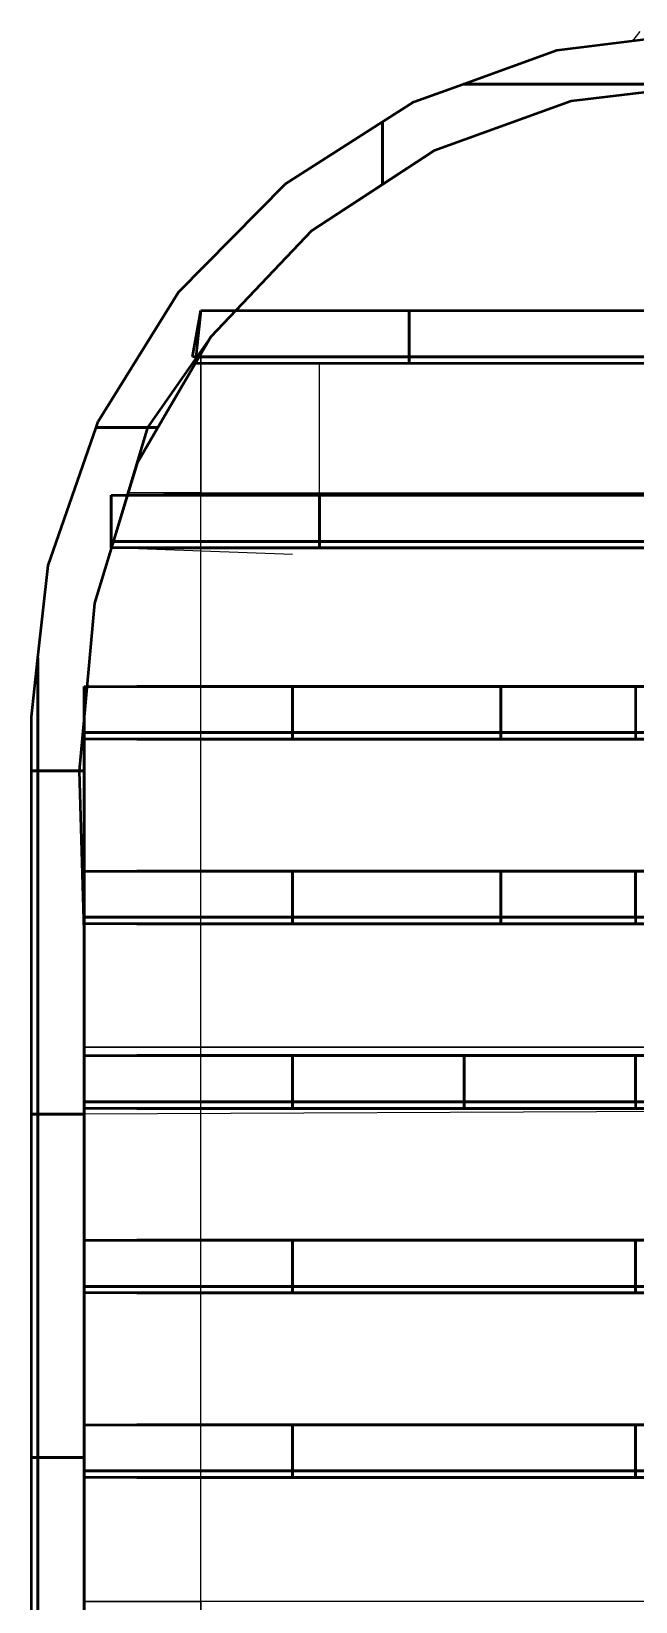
# Model space of a CAD drawing. Header units: metres. Extents: x 23.8 to 32, y 5.2 to 18.7.
# Drawn here: x 23.78 to 26.65, y 10.72 to 18.17 of the extents above; entities that cross this region are included whole.
import ezdxf

# ---------------------------------------------------------------- set-up
doc = ezdxf.new("R2010")
doc.units = ezdxf.units.M
doc.header["$MEASUREMENT"] = 0
doc.header["$XCLIPFRAME"] = 2
doc.layers.get('0').update_dxf_attribs({"color": 18})
doc.layers.add('Metal cu aspect de lemn', color=249, linetype='Continuous')
doc.layers.add('Panou solar', color=154, linetype='Continuous')
doc.layers.add('Structura principala', color=18, linetype='Continuous', lineweight=50)
picture_1 = doc.add_image_def('image2.png', size_in_pixel=(544, 542))
picture_2 = doc.add_image_def('image1.jpg', size_in_pixel=(1600, 800))

msp = doc.modelspace()

# ---------------------------------------------------------------- linework, layer by layer
for p, q in [((25.1494, 15.968), (25.1494, 16.5935)), ((25.0208, 15.687), (24.161, 15.718)), ((24.161, 15.718), (30.1492, 15.718)), ((25.0208, 14.8115), (24.0323, 14.8115)), ((25.0208, 14.8115), (30.5084, 14.8115)), ((25.0208, 13.936), (30.5397, 13.936)), ((30.5084, 13.0605), (24.0323, 13.0335)), ((25.8348, 13.0605), (30.5084, 13.0605)), ((30.5084, 12.185), (24.0323, 12.185)), ((30.5084, 11.3095), (24.0323, 11.3095))]:
    msp.add_line(p, q)
at = {"layer": 'Metal cu aspect de lemn'}
for p, q in [((30.411, 15.968), (24.411, 15.968)), ((30.2823, 15.0615), (24.2823, 15.0615)), ((30.2823, 14.186), (24.2823, 14.186)), ((30.2823, 13.3105), (24.2823, 13.3105)), ((30.2823, 12.435), (24.2823, 12.435)), ((30.2823, 11.5595), (24.2823, 11.5595))]:
    msp.add_line(p, q, dxfattribs=at)
at = {"layer": 'Panou solar'}
for p in [(26.6683, 18.1678), (26.9918, 18.1675)]:
    msp.add_line(p, (26.6336, 18.1229), dxfattribs=at)
at = {"layer": 'Structura principala'}
for p, q in [((26.6878, 17.8777), (26.3434, 17.8376)), ((26.3434, 17.8376), (25.6912, 17.6013)), ((25.6912, 17.6013), (25.1108, 17.2216)), ((25.1108, 17.2216), (24.7511, 16.843)), ((24.5857, 16.8435), (24.56, 16.5935)), ((24.5857, 16.8435), (24.8357, 16.8435)), ((24.7511, 16.843), (24.6331, 16.7188)), ((24.6331, 16.7188), (24.3332, 16.2897)), ((24.8357, 16.5935), (24.5857, 16.5935)), ((24.3332, 16.2897), (24.1823, 15.7879)), ((24.161, 15.968), (24.411, 15.968)), ((24.161, 15.968), (24.161, 15.718)), ((30.411, 15.968), (24.411, 15.968)), ((30.411, 15.968), (24.411, 15.968)), ((24.411, 15.968), (30.411, 15.968)), ((24.1823, 15.7879), (24.081, 15.4563)), ((24.411, 15.718), (24.161, 15.718)), ((24.411, 15.718), (30.411, 15.718)), ((24.081, 15.4563), (24.0323, 14.9178)), ((24.0323, 15.0615), (24.2823, 15.0615)), ((24.0323, 15.0615), (24.0323, 14.8115)), ((30.2823, 15.0615), (24.2823, 15.0615)), ((30.2823, 15.0615), (24.2823, 15.0615)), ((24.2823, 15.0615), (30.2823, 15.0615)), ((25.0208, 15.0615), (25.2708, 15.0615)), ((25.0208, 15.0615), (25.0208, 14.8115)), ((23.7823, 5.4178), (23.7823, 14.9178)), ((24.0323, 14.9178), (24.0091, 14.6616)), ((24.0323, 5.4178), (24.0323, 14.9178)), ((24.0323, 10.4227), (24.0323, 14.9178)), ((24.2823, 14.8115), (24.0323, 14.8115)), ((24.0323, 5.4178), (24.0323, 14.7928)), ((24.2823, 14.8115), (30.2823, 14.8115)), ((25.2708, 14.8115), (25.0208, 14.8115)), ((24.0091, 14.6616), (24.0323, 13.8475)), ((24.0323, 14.186), (24.2823, 14.186)), ((24.0323, 14.186), (24.0323, 13.936)), ((30.2823, 14.186), (24.2823, 14.186)), ((30.2823, 14.186), (24.2823, 14.186)), ((24.2823, 14.186), (30.2823, 14.186)), ((25.0208, 14.186), (25.2708, 14.186)), ((25.0208, 14.186), (25.0208, 13.936)), ((24.2823, 13.936), (24.0323, 13.936)), ((24.2823, 13.936), (30.2823, 13.936)), ((25.2708, 13.936), (25.0208, 13.936)), ((24.0323, 13.3105), (24.2823, 13.3105)), ((24.0323, 13.3105), (24.0323, 13.0605)), ((30.2823, 13.3105), (24.2823, 13.3105)), ((30.2823, 13.3105), (24.2823, 13.3105)), ((24.2823, 13.3105), (30.2823, 13.3105)), ((25.8348, 13.3105), (26.0848, 13.3105)), ((25.8348, 13.3105), (25.8348, 13.0605)), ((24.2823, 13.0605), (24.0323, 13.0605)), ((24.2823, 13.0605), (30.2823, 13.0605)), ((26.0848, 13.0605), (25.8348, 13.0605)), ((24.0323, 12.435), (24.2823, 12.435)), ((24.0323, 12.435), (24.0323, 12.185)), ((30.2823, 12.435), (24.2823, 12.435)), ((30.2823, 12.435), (24.2823, 12.435)), ((24.2823, 12.435), (30.2823, 12.435)), ((24.2823, 12.185), (24.0323, 12.185)), ((24.2823, 12.185), (30.2823, 12.185)), ((24.0323, 11.5595), (24.2823, 11.5595)), ((24.0323, 11.5595), (24.0323, 11.3095)), ((30.2823, 11.5595), (24.2823, 11.5595)), ((30.2823, 11.5595), (24.2823, 11.5595)), ((24.2823, 11.5595), (30.2823, 11.5595)), ((24.2823, 11.3095), (24.0323, 11.3095)), ((24.2823, 11.3095), (30.2823, 11.3095))]:
    msp.add_line(p, q, dxfattribs=at)

# ---------------------------------------------------------------- pictures from other files: only their frames are drawn
image = msp.add_image(picture_2, insert=(24.5857, 15.9797), size_in_units=(5.2584, 2.6292))
image.set_boundary_path([(-0.5, 599.34), (-0.5, 799.5), (1599.5, 799.5), (1599.5, 209.8), (743.95, 209.8), (534.32, 234.195), (335.89, 306.083), (159.28, 421.62), (13.917, 574.626), (-0.5, 599.34)])
image = msp.add_image(picture_2, insert=(19.3273, 15.9797), size_in_units=(5.2584, 2.6292))
image.set_boundary_path([(1494.58, 799.5), (1599.5, 799.5), (1599.5, 599.34), (1507.58, 756.926), (1494.58, 799.5)])
image = msp.add_image(picture_2, insert=(19.3273, 13.3505), size_in_units=(5.2584, 2.6292))
image.set_boundary_path([(1431.124, 799.5), (1599.5, 799.5), (1599.5, -0.5), (1494.58, -0.5), (1445.95, 158.774), (1431.124, 322.625), (1431.124, 799.5)])
image = msp.add_image(picture_2, insert=(24.5857, 13.3505), size_in_units=(5.2584, 2.6292))
image.dxf.flags = 7
image = msp.add_image(picture_2, insert=(19.3273, 10.7213), size_in_units=(5.2584, 2.6292))
image.set_boundary_path([(1431.124, 799.5), (1599.5, 799.5), (1599.5, -0.5), (1431.124, -0.5), (1431.124, 799.5)])
image = msp.add_image(picture_2, insert=(24.5857, 10.7213), size_in_units=(5.2584, 2.6292))
image.dxf.flags = 7
image = msp.add_image(picture_2, insert=(19.3273, 8.0921), size_in_units=(5.2584, 2.6292))
image.set_boundary_path([(1599.5, 221.91), (1599.5, -0.5), (1431.124, -0.5), (1431.124, 90.36), (1599.5, 221.91)])
image = msp.add_image(picture_2, insert=(24.5857, 8.0921), size_in_units=(5.2584, 2.6292))
image.set_boundary_path([(740.13, 799.5), (1599.5, 799.5), (1599.5, -0.5), (-0.5, -0.5), (-0.5, 221.91), (165.295, 351.444), (740.13, 799.5)])
image = msp.add_image(picture_1, insert=(27.0818, 17.9178), size_in_units=(1.6341, 1.6281), rotation=180, dxfattribs=dict(at, fade=39))
image.dxf.v_pixel = (2e-17, 0.00300387)
image.set_boundary_path([(-0.5, 458.274), (-0.5, 541.5), (15.974, 541.5), (416.115, 541.5), (267.98, 488.03), (29.45, 458.36), (15.974, 458.274), (-0.5, 458.274)])
image = msp.add_image(picture_1, insert=(27.0818, 16.2897), size_in_units=(1.6341, 1.6281), rotation=180, dxfattribs=dict(at, fade=39))
image.dxf.v_pixel = (2e-17, 0.00300387)
image.set_boundary_path([(543.5, 157.88), (543.5, 59.25), (494.064, 27.635), (416.115, -0.5), (-0.5, -0.5), (15.974, -0.5), (245.33, 26.19), (462.426, 104.844), (543.5, 157.88)])
image = msp.add_image(picture_1, insert=(25.4477, 16.2897), size_in_units=(1.6341, 1.6281), rotation=180, dxfattribs=dict(at, fade=39))
image.dxf.v_pixel = (2e-17, 0.00300387)
image.set_boundary_path([(354.02, 541.5), (451.64, 541.5), (448.43, 532.25), (321.456, 328.16), (152.555, 157.14), (-0.5, 59.25), (-0.5, 157.88), (111.66, 231.25), (270.694, 398.65), (354.02, 541.5)])
image = msp.add_image(picture_1, insert=(25.5742, 18.2589), size_in_units=(1.6341, 1.6281), rotation=-90, dxfattribs=dict(at, fade=39))
image.dxf.v_pixel = (-0.00300387, -7e-17)
image.set_boundary_path([(470.685, 541.5), (543.5, 541.5), (543.5, 199.57), (470.685, 212.433), (470.685, 541.5)])
image = msp.add_image(picture_1, insert=(27.2023, 18.2589), size_in_units=(1.6341, 1.6281), rotation=-90, dxfattribs=dict(at, fade=39))
image.dxf.v_pixel = (-0.00300387, -7e-17)
image.set_boundary_path([(470.685, 541.5), (543.5, 541.5), (543.5, -0.5), (470.685, -0.5), (470.685, 541.5)])
image = msp.add_image(picture_1, insert=(25.5742, 16.6248), size_in_units=(1.6341, 1.6281), rotation=-90, dxfattribs=dict(at, fade=39))
image.dxf.v_pixel = (-0.00300387, -7e-17)
image.set_boundary_path([(9.91, 203.88), (-0.5, 205.03), (-0.5, 541.5), (9.91, 541.5), (9.91, 203.88)])
image = msp.add_image(picture_1, insert=(27.2023, 16.6248), size_in_units=(1.6341, 1.6281), rotation=-90, dxfattribs=dict(at, fade=39))
image.dxf.v_pixel = (-0.00300387, -7e-17)
image.set_boundary_path([(9.91, -0.5), (-0.5, -0.5), (-0.5, 541.5), (9.91, 541.5), (9.91, -0.5)])
image = msp.add_image(picture_1, insert=(25.4477, 14.6616), size_in_units=(1.6341, 1.6281), rotation=180, dxfattribs=dict(at, fade=39))
image.dxf.v_pixel = (2e-17, 0.00300387)
image.set_boundary_path([(470.685, 541.5), (543.5, 541.5), (543.5, 363.064), (527.21, 217.335), (451.64, -0.5), (354.02, -0.5), (387.037, 56.105), (454.465, 276.945), (470.685, 456.21), (470.685, 541.5)])
image = msp.add_image(picture_1, insert=(25.1494, 17.3834), size_in_units=(1.6341, 1.6281), rotation=-90, dxfattribs=dict(at, fade=39))
image.dxf.v_pixel = (-0.00300387, -7e-17)
image.set_boundary_path([(470.685, 541.5), (543.5, 541.5), (543.5, 212.433), (470.685, 212.433), (470.685, 541.5)])
image = msp.add_image(picture_1, insert=(26.7775, 17.3834), size_in_units=(1.6341, 1.6281), rotation=-90, dxfattribs=dict(at, fade=39))
image.dxf.v_pixel = (-0.00300387, -7e-17)
image.set_boundary_path([(470.685, 541.5), (543.5, 541.5), (543.5, -0.5), (470.685, -0.5), (470.685, 541.5)])
image = msp.add_image(picture_1, insert=(25.1494, 15.7493), size_in_units=(1.6341, 1.6281), rotation=-90, dxfattribs=dict(at, fade=39))
image.dxf.v_pixel = (-0.00300387, -7e-17)
image.set_boundary_path([(9.91, 212.433), (-0.5, 212.433), (-0.5, 541.5), (9.91, 541.5), (9.91, 212.433)])
image = msp.add_image(picture_1, insert=(26.7775, 15.7493), size_in_units=(1.6341, 1.6281), rotation=-90, dxfattribs=dict(at, fade=39))
image.dxf.v_pixel = (-0.00300387, -7e-17)
image.set_boundary_path([(9.91, -0.5), (-0.5, -0.5), (-0.5, 541.5), (9.91, 541.5), (9.91, -0.5)])
image = msp.add_image(picture_1, insert=(23.8136, 14.6616), size_in_units=(1.6341, 1.6281), rotation=180, dxfattribs=dict(at, fade=39))
image.dxf.v_pixel = (2e-17, 0.00300387)
image.set_boundary_path([(-0.5, 363.064), (-0.5, 541.5), (9.91, 541.5), (9.91, 456.21), (-0.5, 363.064)])
image = msp.add_image(picture_1, insert=(25.0208, 16.4769), size_in_units=(1.6341, 1.6281), rotation=-90, dxfattribs=dict(at, fade=39))
image.dxf.v_pixel = (-0.00300387, -7e-17)
image.set_boundary_path([(470.685, 541.5), (543.5, 541.5), (543.5, 212.433), (470.685, 212.433), (470.685, 541.5)])
image = msp.add_image(picture_1, insert=(26.0093, 16.4769), size_in_units=(1.6341, 1.6281), rotation=-90, dxfattribs=dict(at, fade=39))
image.dxf.v_pixel = (-0.00300387, -7e-17)
image.set_boundary_path([(470.685, 541.5), (543.5, 541.5), (543.5, 212.433), (470.685, 212.433), (470.685, 541.5)])
image = msp.add_image(picture_1, insert=(26.6489, 16.4769), size_in_units=(1.6341, 1.6281), rotation=-90, dxfattribs=dict(at, fade=39))
image.dxf.v_pixel = (-0.00300387, -7e-17)
image.set_boundary_path([(470.685, 541.5), (543.5, 541.5), (543.5, -0.5), (470.685, -0.5), (470.685, 541.5)])
image = msp.add_image(picture_1, insert=(27.6374, 16.4769), size_in_units=(1.6341, 1.6281), rotation=-90, dxfattribs=dict(at, fade=39))
image.dxf.v_pixel = (-0.00300387, -7e-17)
image.set_boundary_path([(470.685, 541.5), (543.5, 541.5), (543.5, -0.5), (470.685, -0.5), (470.685, 541.5)])
image = msp.add_image(picture_1, insert=(25.0208, 14.8428), size_in_units=(1.6341, 1.6281), rotation=-90, dxfattribs=dict(at, fade=39))
image.dxf.v_pixel = (-0.00300387, -7e-17)
image.set_boundary_path([(9.91, 212.433), (-0.5, 212.433), (-0.5, 541.5), (9.91, 541.5), (9.91, 212.433)])
image = msp.add_image(picture_1, insert=(26.0093, 14.8428), size_in_units=(1.6341, 1.6281), rotation=-90, dxfattribs=dict(at, fade=39))
image.dxf.v_pixel = (-0.00300387, -7e-17)
image.set_boundary_path([(9.91, 212.433), (-0.5, 212.433), (-0.5, 541.5), (9.91, 541.5), (9.91, 212.433)])
image = msp.add_image(picture_1, insert=(26.6489, 14.8428), size_in_units=(1.6341, 1.6281), rotation=-90, dxfattribs=dict(at, fade=39))
image.dxf.v_pixel = (-0.00300387, -7e-17)
image.set_boundary_path([(9.91, -0.5), (-0.5, -0.5), (-0.5, 541.5), (9.91, 541.5), (9.91, -0.5)])
image = msp.add_image(picture_1, insert=(27.6374, 14.8428), size_in_units=(1.6341, 1.6281), rotation=-90, dxfattribs=dict(at, fade=39))
image.dxf.v_pixel = (-0.00300387, -7e-17)
image.set_boundary_path([(9.91, -0.5), (-0.5, -0.5), (-0.5, 541.5), (9.91, 541.5), (9.91, -0.5)])
image = msp.add_image(picture_1, insert=(23.8136, 13.0335), size_in_units=(1.6341, 1.6281), rotation=180, dxfattribs=dict(at, fade=39))
image.dxf.v_pixel = (2e-17, 0.00300387)
image.set_boundary_path([(9.91, -0.5), (-0.5, -0.5), (-0.5, 541.5), (9.91, 541.5), (9.91, -0.5)])
image = msp.add_image(picture_1, insert=(25.4477, 13.0335), size_in_units=(1.6341, 1.6281), rotation=180, dxfattribs=dict(at, fade=39))
image.dxf.v_pixel = (2e-17, 0.00300387)
image.set_boundary_path([(470.685, 541.5), (543.5, 541.5), (543.5, -0.5), (470.685, -0.5), (470.685, 541.5)])
image = msp.add_image(picture_1, insert=(25.0208, 15.6014), size_in_units=(1.6341, 1.6281), rotation=-90, dxfattribs=dict(at, fade=39))
image.dxf.v_pixel = (-0.00300387, -7e-17)
image.set_boundary_path([(470.685, 541.5), (543.5, 541.5), (543.5, 212.433), (470.685, 212.433), (470.685, 541.5)])
image = msp.add_image(picture_1, insert=(26.0093, 15.6014), size_in_units=(1.6341, 1.6281), rotation=-90, dxfattribs=dict(at, fade=39))
image.dxf.v_pixel = (-0.00300387, -7e-17)
image.set_boundary_path([(470.685, 541.5), (543.5, 541.5), (543.5, 212.433), (470.685, 212.433), (470.685, 541.5)])
image = msp.add_image(picture_1, insert=(26.6489, 15.6014), size_in_units=(1.6341, 1.6281), rotation=-90, dxfattribs=dict(at, fade=39))
image.dxf.v_pixel = (-0.00300387, -7e-17)
image.set_boundary_path([(470.685, 541.5), (543.5, 541.5), (543.5, -0.5), (470.685, -0.5), (470.685, 541.5)])
image = msp.add_image(picture_1, insert=(27.6374, 15.6014), size_in_units=(1.6341, 1.6281), rotation=-90, dxfattribs=dict(at, fade=39))
image.dxf.v_pixel = (-0.00300387, -7e-17)
image.set_boundary_path([(470.685, 541.5), (543.5, 541.5), (543.5, -0.5), (470.685, -0.5), (470.685, 541.5)])
image = msp.add_image(picture_1, insert=(28.277, 15.6014), size_in_units=(1.6341, 1.6281), rotation=-90, dxfattribs=dict(at, fade=39))
image.dxf.v_pixel = (-0.00300387, -7e-17)
image.set_boundary_path([(470.685, 541.5), (543.5, 541.5), (543.5, -0.5), (470.685, -0.5), (470.685, 541.5)])
image = msp.add_image(picture_1, insert=(25.0208, 13.9673), size_in_units=(1.6341, 1.6281), rotation=-90, dxfattribs=dict(at, fade=39))
image.dxf.v_pixel = (-0.00300387, -7e-17)
image.set_boundary_path([(9.91, 212.433), (-0.5, 212.433), (-0.5, 541.5), (9.91, 541.5), (9.91, 212.433)])
image = msp.add_image(picture_1, insert=(26.0093, 13.9673), size_in_units=(1.6341, 1.6281), rotation=-90, dxfattribs=dict(at, fade=39))
image.dxf.v_pixel = (-0.00300387, -7e-17)
image.set_boundary_path([(9.91, 212.433), (-0.5, 212.433), (-0.5, 541.5), (9.91, 541.5), (9.91, 212.433)])
image = msp.add_image(picture_1, insert=(26.6489, 13.9673), size_in_units=(1.6341, 1.6281), rotation=-90, dxfattribs=dict(at, fade=39))
image.dxf.v_pixel = (-0.00300387, -7e-17)
image.set_boundary_path([(9.91, -0.5), (-0.5, -0.5), (-0.5, 541.5), (9.91, 541.5), (9.91, -0.5)])
image = msp.add_image(picture_1, insert=(27.6374, 13.9673), size_in_units=(1.6341, 1.6281), rotation=-90, dxfattribs=dict(at, fade=39))
image.dxf.v_pixel = (-0.00300387, -7e-17)
image.set_boundary_path([(9.91, -0.5), (-0.5, -0.5), (-0.5, 541.5), (9.91, 541.5), (9.91, -0.5)])
image = msp.add_image(picture_1, insert=(25.0208, 14.7259), size_in_units=(1.6341, 1.6281), rotation=-90, dxfattribs=dict(at, fade=39))
image.dxf.v_pixel = (-0.00300387, -7e-17)
image.set_boundary_path([(470.685, 541.5), (543.5, 541.5), (543.5, 212.433), (470.685, 212.433), (470.685, 541.5)])
image = msp.add_image(picture_1, insert=(26.6489, 14.7259), size_in_units=(1.6341, 1.6281), rotation=-90, dxfattribs=dict(at, fade=39))
image.dxf.v_pixel = (-0.00300387, -7e-17)
image.set_boundary_path([(470.685, 541.5), (543.5, 541.5), (543.5, -0.5), (470.685, -0.5), (470.685, 541.5)])
image = msp.add_image(picture_1, insert=(26.8233, 14.7259), size_in_units=(1.6341, 1.6281), rotation=-90, dxfattribs=dict(at, fade=39))
image.dxf.v_pixel = (-0.00300387, -7e-17)
image.set_boundary_path([(470.685, 541.5), (543.5, 541.5), (543.5, 212.433), (470.685, 212.433), (470.685, 541.5)])
image = msp.add_image(picture_1, insert=(28.277, 14.7259), size_in_units=(1.6341, 1.6281), rotation=-90, dxfattribs=dict(at, fade=39))
image.dxf.v_pixel = (-0.00300387, -7e-17)
image.set_boundary_path([(470.685, 541.5), (543.5, 541.5), (543.5, -0.5), (470.685, -0.5), (470.685, 541.5)])
image = msp.add_image(picture_1, insert=(23.8136, 11.4054), size_in_units=(1.6341, 1.6281), rotation=180, dxfattribs=dict(at, fade=39))
image.dxf.v_pixel = (2e-17, 0.00300387)
image.set_boundary_path([(9.91, -0.5), (-0.5, -0.5), (-0.5, 541.5), (9.91, 541.5), (9.91, -0.5)])
image = msp.add_image(picture_1, insert=(25.4477, 11.4054), size_in_units=(1.6341, 1.6281), rotation=180, dxfattribs=dict(at, fade=39))
image.dxf.v_pixel = (2e-17, 0.00300387)
image.set_boundary_path([(470.685, 541.5), (543.5, 541.5), (543.5, -0.5), (470.685, -0.5), (470.685, 541.5)])
image = msp.add_image(picture_1, insert=(25.0208, 13.0918), size_in_units=(1.6341, 1.6281), rotation=-90, dxfattribs=dict(at, fade=39))
image.dxf.v_pixel = (-0.00300387, -7e-17)
image.set_boundary_path([(9.91, 212.433), (-0.5, 212.433), (-0.5, 541.5), (9.91, 541.5), (9.91, 212.433)])
image = msp.add_image(picture_1, insert=(26.6489, 13.0918), size_in_units=(1.6341, 1.6281), rotation=-90, dxfattribs=dict(at, fade=39))
image.dxf.v_pixel = (-0.00300387, -7e-17)
image.set_boundary_path([(9.91, -0.5), (-0.5, -0.5), (-0.5, 541.5), (9.91, 541.5), (9.91, -0.5)])
image = msp.add_image(picture_1, insert=(26.8233, 13.0918), size_in_units=(1.6341, 1.6281), rotation=-90, dxfattribs=dict(at, fade=39))
image.dxf.v_pixel = (-0.00300387, -7e-17)
image.set_boundary_path([(9.91, 212.433), (-0.5, 212.433), (-0.5, 541.5), (9.91, 541.5), (9.91, 212.433)])
image = msp.add_image(picture_1, insert=(25.0208, 13.8504), size_in_units=(1.6341, 1.6281), rotation=-90, dxfattribs=dict(at, fade=39))
image.dxf.v_pixel = (-0.00300387, -7e-17)
image.set_boundary_path([(470.685, 541.5), (543.5, 541.5), (543.5, 212.433), (470.685, 212.433), (470.685, 541.5)])
image = msp.add_image(picture_1, insert=(26.6489, 13.8504), size_in_units=(1.6341, 1.6281), rotation=-90, dxfattribs=dict(at, fade=39))
image.dxf.v_pixel = (-0.00300387, -7e-17)
image.set_boundary_path([(470.685, 541.5), (543.5, 541.5), (543.5, -0.5), (470.685, -0.5), (470.685, 541.5)])
image = msp.add_image(picture_1, insert=(28.277, 13.8504), size_in_units=(1.6341, 1.6281), rotation=-90, dxfattribs=dict(at, fade=39))
image.dxf.v_pixel = (-0.00300387, -7e-17)
image.set_boundary_path([(470.685, 541.5), (543.5, 541.5), (543.5, -0.5), (470.685, -0.5), (470.685, 541.5)])
image = msp.add_image(picture_1, insert=(25.0208, 12.2163), size_in_units=(1.6341, 1.6281), rotation=-90, dxfattribs=dict(at, fade=39))
image.dxf.v_pixel = (-0.00300387, -7e-17)
image.set_boundary_path([(9.91, 212.433), (-0.5, 212.433), (-0.5, 541.5), (9.91, 541.5), (9.91, 212.433)])
image = msp.add_image(picture_1, insert=(26.6489, 12.2163), size_in_units=(1.6341, 1.6281), rotation=-90, dxfattribs=dict(at, fade=39))
image.dxf.v_pixel = (-0.00300387, -7e-17)
image.set_boundary_path([(9.91, -0.5), (-0.5, -0.5), (-0.5, 541.5), (9.91, 541.5), (9.91, -0.5)])
image = msp.add_image(picture_1, insert=(28.277, 12.2163), size_in_units=(1.6341, 1.6281), rotation=-90, dxfattribs=dict(at, fade=39))
image.dxf.v_pixel = (-0.00300387, -7e-17)
image.set_boundary_path([(9.91, -0.5), (-0.5, -0.5), (-0.5, 541.5), (9.91, 541.5), (9.91, -0.5)])
image = msp.add_image(picture_1, insert=(25.0208, 12.9749), size_in_units=(1.6341, 1.6281), rotation=-90, dxfattribs=dict(at, fade=39))
image.dxf.v_pixel = (-0.00300387, -7e-17)
image.set_boundary_path([(470.685, 541.5), (543.5, 541.5), (543.5, 212.433), (470.685, 212.433), (470.685, 541.5)])
image = msp.add_image(picture_1, insert=(26.6489, 12.9749), size_in_units=(1.6341, 1.6281), rotation=-90, dxfattribs=dict(at, fade=39))
image.dxf.v_pixel = (-0.00300387, -7e-17)
image.set_boundary_path([(470.685, 541.5), (543.5, 541.5), (543.5, -0.5), (470.685, -0.5), (470.685, 541.5)])
image = msp.add_image(picture_1, insert=(28.277, 12.9749), size_in_units=(1.6341, 1.6281), rotation=-90, dxfattribs=dict(at, fade=39))
image.dxf.v_pixel = (-0.00300387, -7e-17)
image.set_boundary_path([(470.685, 541.5), (543.5, 541.5), (543.5, -0.5), (470.685, -0.5), (470.685, 541.5)])
image = msp.add_image(picture_1, insert=(23.8136, 9.7773), size_in_units=(1.6341, 1.6281), rotation=180, dxfattribs=dict(at, fade=39))
image.dxf.v_pixel = (2e-17, 0.00300387)
image.set_boundary_path([(9.91, -0.5), (-0.5, -0.5), (-0.5, 541.5), (9.91, 541.5), (9.91, -0.5)])
image = msp.add_image(picture_1, insert=(25.4477, 9.7773), size_in_units=(1.6341, 1.6281), rotation=180, dxfattribs=dict(at, fade=39))
image.dxf.v_pixel = (2e-17, 0.00300387)
image.set_boundary_path([(470.685, 541.5), (543.5, 541.5), (543.5, -0.5), (470.685, -0.5), (470.685, 541.5)])
image = msp.add_image(picture_1, insert=(25.0208, 11.3408), size_in_units=(1.6341, 1.6281), rotation=-90, dxfattribs=dict(at, fade=39))
image.dxf.v_pixel = (-0.00300387, -7e-17)
image.set_boundary_path([(9.91, 212.433), (-0.5, 212.433), (-0.5, 541.5), (9.91, 541.5), (9.91, 212.433)])
image = msp.add_image(picture_1, insert=(26.6489, 11.3408), size_in_units=(1.6341, 1.6281), rotation=-90, dxfattribs=dict(at, fade=39))
image.dxf.v_pixel = (-0.00300387, -7e-17)
image.set_boundary_path([(9.91, -0.5), (-0.5, -0.5), (-0.5, 541.5), (9.91, 541.5), (9.91, -0.5)])
image = msp.add_image(picture_1, insert=(28.277, 11.3408), size_in_units=(1.6341, 1.6281), rotation=-90, dxfattribs=dict(at, fade=39))
image.dxf.v_pixel = (-0.00300387, -7e-17)
image.set_boundary_path([(9.91, -0.5), (-0.5, -0.5), (-0.5, 541.5), (9.91, 541.5), (9.91, -0.5)])

doc.saveas('drawing.dxf')
